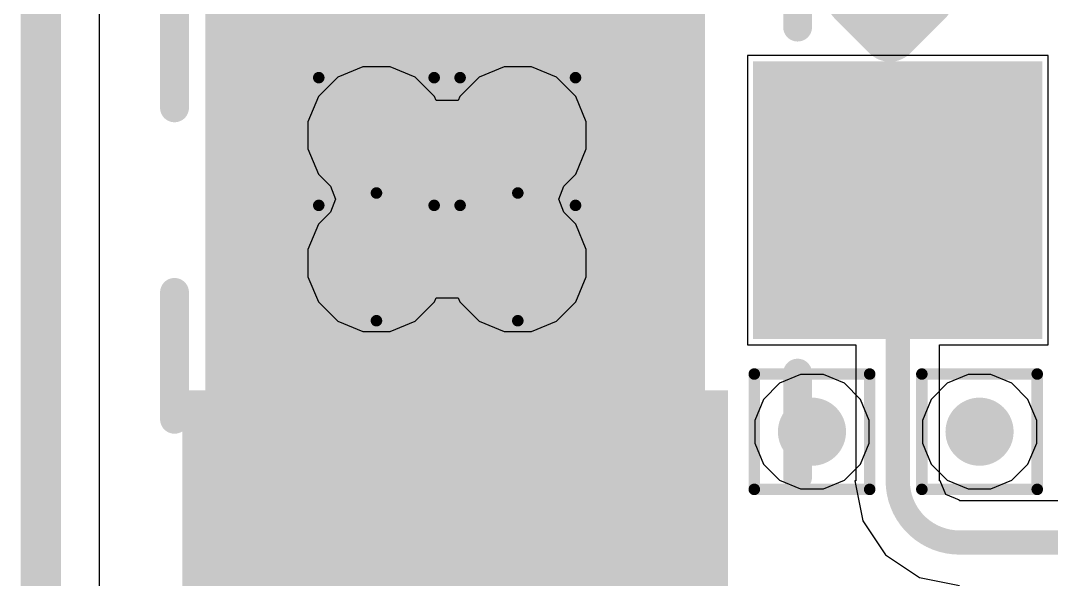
# Model space of a CAD drawing. Header units: inches. Extents: x -6 to 284, y -12 to 154.
# Drawn here: x 10.639 to 15.177, y 10.433 to 12.894 of the extents above; entities that cross this region are included whole.
import ezdxf

# ---------------------------------------------------------------- set-up
doc = ezdxf.new("R2010")
doc.units = ezdxf.units.IN
for name, color, linetype in [('Board Outline', 216, 'Continuous'), ('Bottom Layer', 5, 'Continuous'), ('Drill Drawing', 1, 'Continuous'), ('GND-1', 16, 'Continuous'), ('GND-2', 90, 'Continuous'), ('GND-3', 216, 'Continuous'), ('GND-4', 54, 'Continuous'), ('PWR-1', 156, 'Continuous'), ('PWR-2', 130, 'Continuous'), ('Signal L1', 76, 'Continuous'), ('Signal L2', 6, 'Continuous'), ('Top Layer', 1, 'Continuous'), ('Top Overlay', 2, 'Continuous'), ('Top Paste', 8, 'Continuous'), ('Top Solder', 216, 'Continuous'), ('Via Holes', 16, 'Continuous')]:
    doc.layers.add(name, color=color, linetype=linetype)

# ---------------------------------------------------------------- blocks, each defined once
blk = doc.blocks.new('U_FL_R_SMT_1_80___92')
at = {"layer": 'Top Layer'}
for points in [[(-2.01, 2.0742), (-0.94, 2.0742), (-0.94, -0.1258), (-2.01, -0.1258)], [(0.94, 2.0742), (2.01, 2.0742), (2.01, -0.1258), (0.94, -0.1258)], [(-0.51, -0.4392), (0.51, -0.4392), (0.51, -1.5092), (-0.51, -1.5092)]]:
    blk.add_hatch(color=1, dxfattribs=at).paths.add_polyline_path(points)
at = {"layer": 'Top Paste'}
for points in [[(-2.01, 2.0742), (-0.94, 2.0742), (-0.94, -0.1258), (-2.01, -0.1258)], [(0.94, 2.0742), (2.01, 2.0742), (2.01, -0.1258), (0.94, -0.1258)], [(-0.51, -0.4392), (0.51, -0.4392), (0.51, -1.5092), (-0.51, -1.5092)]]:
    blk.add_hatch(color=8, dxfattribs=at).paths.add_polyline_path(points)
at = {"layer": 'Top Solder'}
for points in [[(-2.1116, 2.1758), (-0.8384, 2.1758), (-0.8384, -0.2274), (-2.1116, -0.2274)], [(0.8384, 2.1758), (2.1116, 2.1758), (2.1116, -0.2274), (0.8384, -0.2274)], [(-0.6116, -0.3376), (0.6116, -0.3376), (0.6116, -1.6108), (-0.6116, -1.6108)]]:
    blk.add_hatch(color=216, dxfattribs=at).paths.add_polyline_path(points)
at = {"layer": 'Top Overlay'}
for points in [[(-0.9652, 2.2098, 0.127, 0.127, 0), (-0.4064, 2.2098, 0.127, 0.127, 0)], [(0.4064, 2.2098, 0.127, 0.127, 0), (0.9652, 2.2098, 0.127, 0.127, 0)], [(-1.2192, -0.5334, 0.127, 0.127, 0), (-0.762, -0.5334, 0.127, 0.127, 0)], [(1.2192, -0.5334, 0.127, 0.127, 0), (0.762, -0.5334, 0.127, 0.127, 0)], [(0.889, -0.7874, 0.254, 0.254, 0), (0.7366, -0.9398, 0.254, 0.254, 0)], [(0.889, -0.7874, 0.254, 0.254, 0), (0.889, -1.0922, 0.254, 0.254, 0)], [(0.7366, -0.9398, 0.254, 0.254, 0), (0.889, -1.0922, 0.254, 0.254, 0)]]:
    blk.add_lwpolyline(points, format="xyseb", dxfattribs=at)
for points in [[(-0.997, 2.2098, 0.0635, 0.0635, 1), (-0.9334, 2.2098, 0.0635, 0.0635, 1)], [(-0.4381, 2.2098, 0.0635, 0.0635, 1), (-0.3746, 2.2098, 0.0635, 0.0635, 1)], [(0.3747, 2.2098, 0.0635, 0.0635, 1), (0.4382, 2.2098, 0.0635, 0.0635, 1)], [(0.9335, 2.2098, 0.0635, 0.0635, 1), (0.997, 2.2098, 0.0635, 0.0635, 1)], [(-1.251, -0.5334, 0.0635, 0.0635, 1), (-1.1874, -0.5334, 0.0635, 0.0635, 1)], [(-0.7937, -0.5334, 0.0635, 0.0635, 1), (-0.7302, -0.5334, 0.0635, 0.0635, 1)], [(0.7303, -0.5334, 0.0635, 0.0635, 1), (0.7938, -0.5334, 0.0635, 0.0635, 1)], [(1.1875, -0.5334, 0.0635, 0.0635, 1), (1.251, -0.5334, 0.0635, 0.0635, 1)], [(0.8255, -0.7874, 0.127, 0.127, 1), (0.9525, -0.7874, 0.127, 0.127, 1)], [(0.8255, -0.7874, 0.127, 0.127, 1), (0.9525, -0.7874, 0.127, 0.127, 1)], [(0.6731, -0.9398, 0.127, 0.127, 1), (0.8001, -0.9398, 0.127, 0.127, 1)], [(0.6731, -0.9398, 0.127, 0.127, 1), (0.8001, -0.9398, 0.127, 0.127, 1)], [(0.8255, -1.0922, 0.127, 0.127, 1), (0.9525, -1.0922, 0.127, 0.127, 1)], [(0.8255, -1.0922, 0.127, 0.127, 1), (0.9525, -1.0922, 0.127, 0.127, 1)]]:
    blk.add_lwpolyline(points, format="xyseb", close=True, dxfattribs=at)

msp = doc.modelspace()

# ---------------------------------------------------------------- hatches: boundary and pattern name
at = {"layer": 'Bottom Layer'}
h = msp.add_hatch(color=5, dxfattribs=at)
edge = h.paths.add_edge_path()
edge.add_arc((12.2056, 12.3885), 0.2, 0, 360)
h = msp.add_hatch(color=5, dxfattribs=at)
edge = h.paths.add_edge_path()
edge.add_arc((12.8279, 12.3885), 0.2, 0, 360)
h = msp.add_hatch(color=5, dxfattribs=at)
edge = h.paths.add_edge_path()
edge.add_arc((12.2056, 11.826), 0.2, 0, 360)
h = msp.add_hatch(color=5, dxfattribs=at)
edge = h.paths.add_edge_path()
edge.add_arc((12.8279, 11.826), 0.2, 0, 360)
h = msp.add_hatch(color=5, dxfattribs=at)
edge = h.paths.add_edge_path()
edge.add_arc((14.123, 11.0832), 0.15, 0, 360)
h = msp.add_hatch(color=5, dxfattribs=at)
edge = h.paths.add_edge_path()
edge.add_arc((14.8607, 11.0832), 0.15, 0, 360)
at = {"layer": 'GND-1'}
h = msp.add_hatch(color=16, dxfattribs=at)
edge = h.paths.add_edge_path()
edge.add_arc((12.2056, 12.3885), 0.2, 0, 360)
h = msp.add_hatch(color=16, dxfattribs=at)
edge = h.paths.add_edge_path()
edge.add_arc((12.8279, 12.3885), 0.2, 0, 360)
h = msp.add_hatch(color=16, dxfattribs=at)
edge = h.paths.add_edge_path()
edge.add_arc((12.2056, 11.826), 0.2, 0, 360)
h = msp.add_hatch(color=16, dxfattribs=at)
edge = h.paths.add_edge_path()
edge.add_arc((12.8279, 11.826), 0.2, 0, 360)
h = msp.add_hatch(color=16, dxfattribs=at)
edge = h.paths.add_edge_path()
edge.add_arc((14.123, 11.0832), 0.15, 0, 360)
h = msp.add_hatch(color=16, dxfattribs=at)
edge = h.paths.add_edge_path()
edge.add_arc((14.8607, 11.0832), 0.15, 0, 360)
at = {"layer": 'GND-2'}
h = msp.add_hatch(color=90, dxfattribs=at)
edge = h.paths.add_edge_path()
edge.add_arc((12.2056, 12.3885), 0.2, 0, 360)
h = msp.add_hatch(color=90, dxfattribs=at)
edge = h.paths.add_edge_path()
edge.add_arc((12.8279, 12.3885), 0.2, 0, 360)
h = msp.add_hatch(color=90, dxfattribs=at)
edge = h.paths.add_edge_path()
edge.add_arc((12.2056, 11.826), 0.2, 0, 360)
h = msp.add_hatch(color=90, dxfattribs=at)
edge = h.paths.add_edge_path()
edge.add_arc((12.8279, 11.826), 0.2, 0, 360)
h = msp.add_hatch(color=90, dxfattribs=at)
edge = h.paths.add_edge_path()
edge.add_arc((14.123, 11.0832), 0.15, 0, 360)
h = msp.add_hatch(color=90, dxfattribs=at)
edge = h.paths.add_edge_path()
edge.add_arc((14.8607, 11.0832), 0.15, 0, 360)
at = {"layer": 'GND-3'}
h = msp.add_hatch(color=216, dxfattribs=at)
edge = h.paths.add_edge_path()
edge.add_arc((12.2056, 12.3885), 0.2, 0, 360)
h = msp.add_hatch(color=216, dxfattribs=at)
edge = h.paths.add_edge_path()
edge.add_arc((12.8279, 12.3885), 0.2, 0, 360)
h = msp.add_hatch(color=216, dxfattribs=at)
edge = h.paths.add_edge_path()
edge.add_arc((12.2056, 11.826), 0.2, 0, 360)
h = msp.add_hatch(color=216, dxfattribs=at)
edge = h.paths.add_edge_path()
edge.add_arc((12.8279, 11.826), 0.2, 0, 360)
h = msp.add_hatch(color=216, dxfattribs=at)
edge = h.paths.add_edge_path()
edge.add_arc((14.123, 11.0832), 0.15, 0, 360)
h = msp.add_hatch(color=216, dxfattribs=at)
edge = h.paths.add_edge_path()
edge.add_arc((14.8607, 11.0832), 0.15, 0, 360)
at = {"layer": 'GND-4'}
h = msp.add_hatch(color=54, dxfattribs=at)
edge = h.paths.add_edge_path()
edge.add_arc((12.2056, 12.3885), 0.2, 0, 360)
h = msp.add_hatch(color=54, dxfattribs=at)
edge = h.paths.add_edge_path()
edge.add_arc((12.8279, 12.3885), 0.2, 0, 360)
h = msp.add_hatch(color=54, dxfattribs=at)
edge = h.paths.add_edge_path()
edge.add_arc((12.2056, 11.826), 0.2, 0, 360)
h = msp.add_hatch(color=54, dxfattribs=at)
edge = h.paths.add_edge_path()
edge.add_arc((12.8279, 11.826), 0.2, 0, 360)
h = msp.add_hatch(color=54, dxfattribs=at)
edge = h.paths.add_edge_path()
edge.add_arc((14.123, 11.0832), 0.15, 0, 360)
h = msp.add_hatch(color=54, dxfattribs=at)
edge = h.paths.add_edge_path()
edge.add_arc((14.8607, 11.0832), 0.15, 0, 360)
at = {"layer": 'PWR-1'}
h = msp.add_hatch(color=156, dxfattribs=at)
edge = h.paths.add_edge_path()
edge.add_arc((12.2056, 12.3885), 0.2, 0, 360)
h = msp.add_hatch(color=156, dxfattribs=at)
edge = h.paths.add_edge_path()
edge.add_arc((12.8279, 12.3885), 0.2, 0, 360)
h = msp.add_hatch(color=156, dxfattribs=at)
edge = h.paths.add_edge_path()
edge.add_arc((12.2056, 11.826), 0.2, 0, 360)
h = msp.add_hatch(color=156, dxfattribs=at)
edge = h.paths.add_edge_path()
edge.add_arc((12.8279, 11.826), 0.2, 0, 360)
h = msp.add_hatch(color=156, dxfattribs=at)
edge = h.paths.add_edge_path()
edge.add_arc((14.123, 11.0832), 0.15, 0, 360)
h = msp.add_hatch(color=156, dxfattribs=at)
edge = h.paths.add_edge_path()
edge.add_arc((14.8607, 11.0832), 0.15, 0, 360)
at = {"layer": 'PWR-2'}
h = msp.add_hatch(color=130, dxfattribs=at)
edge = h.paths.add_edge_path()
edge.add_arc((12.2056, 12.3885), 0.2, 0, 360)
h = msp.add_hatch(color=130, dxfattribs=at)
edge = h.paths.add_edge_path()
edge.add_arc((12.8279, 12.3885), 0.2, 0, 360)
h = msp.add_hatch(color=130, dxfattribs=at)
edge = h.paths.add_edge_path()
edge.add_arc((12.2056, 11.826), 0.2, 0, 360)
h = msp.add_hatch(color=130, dxfattribs=at)
edge = h.paths.add_edge_path()
edge.add_arc((12.8279, 11.826), 0.2, 0, 360)
h = msp.add_hatch(color=130, dxfattribs=at)
edge = h.paths.add_edge_path()
edge.add_arc((14.123, 11.0832), 0.15, 0, 360)
h = msp.add_hatch(color=130, dxfattribs=at)
edge = h.paths.add_edge_path()
edge.add_arc((14.8607, 11.0832), 0.15, 0, 360)
at = {"layer": 'Signal L1'}
h = msp.add_hatch(color=76, dxfattribs=at)
edge = h.paths.add_edge_path()
edge.add_arc((12.2056, 12.3885), 0.2, 0, 360)
h = msp.add_hatch(color=76, dxfattribs=at)
edge = h.paths.add_edge_path()
edge.add_arc((12.8279, 12.3885), 0.2, 0, 360)
h = msp.add_hatch(color=76, dxfattribs=at)
edge = h.paths.add_edge_path()
edge.add_arc((12.2056, 11.826), 0.2, 0, 360)
h = msp.add_hatch(color=76, dxfattribs=at)
edge = h.paths.add_edge_path()
edge.add_arc((12.8279, 11.826), 0.2, 0, 360)
h = msp.add_hatch(color=76, dxfattribs=at)
edge = h.paths.add_edge_path()
edge.add_arc((14.123, 11.0832), 0.15, 0, 360)
h = msp.add_hatch(color=76, dxfattribs=at)
edge = h.paths.add_edge_path()
edge.add_arc((14.8607, 11.0832), 0.15, 0, 360)
at = {"layer": 'Signal L2'}
h = msp.add_hatch(color=6, dxfattribs=at)
edge = h.paths.add_edge_path()
edge.add_arc((12.2056, 12.3885), 0.2, 0, 360)
h = msp.add_hatch(color=6, dxfattribs=at)
edge = h.paths.add_edge_path()
edge.add_arc((12.8279, 12.3885), 0.2, 0, 360)
h = msp.add_hatch(color=6, dxfattribs=at)
edge = h.paths.add_edge_path()
edge.add_arc((12.2056, 11.826), 0.2, 0, 360)
h = msp.add_hatch(color=6, dxfattribs=at)
edge = h.paths.add_edge_path()
edge.add_arc((12.8279, 11.826), 0.2, 0, 360)
h = msp.add_hatch(color=6, dxfattribs=at)
edge = h.paths.add_edge_path()
edge.add_arc((14.123, 11.0832), 0.15, 0, 360)
h = msp.add_hatch(color=6, dxfattribs=at)
edge = h.paths.add_edge_path()
edge.add_arc((14.8607, 11.0832), 0.15, 0, 360)
at = {"layer": 'Top Layer'}
msp.add_hatch(color=1, dxfattribs=at).paths.add_polyline_path([(11.4521, 7.7051), (13.6521, 7.7051), (13.6521, 19.7543), (11.4521, 19.7543)])
h = msp.add_hatch(color=1, dxfattribs=at)
edge = h.paths.add_edge_path()
edge.add_arc((12.2056, 12.3885), 0.2, 0, 360)
h = msp.add_hatch(color=1, dxfattribs=at)
edge = h.paths.add_edge_path()
edge.add_arc((12.8279, 12.3885), 0.2, 0, 360)
h = msp.add_hatch(color=1, dxfattribs=at)
edge = h.paths.add_edge_path()
edge.add_arc((12.2056, 11.826), 0.2, 0, 360)
h = msp.add_hatch(color=1, dxfattribs=at)
edge = h.paths.add_edge_path()
edge.add_arc((12.8279, 11.826), 0.2, 0, 360)
h = msp.add_hatch(color=1, dxfattribs=at)
edge = h.paths.add_edge_path()
edge.add_arc((14.123, 11.0832), 0.15, 0, 360)
h = msp.add_hatch(color=1, dxfattribs=at)
edge = h.paths.add_edge_path()
edge.add_arc((14.8607, 11.0832), 0.15, 0, 360)
at = {"layer": 'Via Holes'}
h = msp.add_hatch(color=7, dxfattribs=at)
edge = h.paths.add_edge_path()
edge.add_arc((12.2056, 12.3885), 0.1, 0, 360)
h = msp.add_hatch(color=7, dxfattribs=at)
edge = h.paths.add_edge_path()
edge.add_arc((12.8279, 12.3885), 0.1, 0, 360)
h = msp.add_hatch(color=7, dxfattribs=at)
edge = h.paths.add_edge_path()
edge.add_arc((12.2056, 11.826), 0.1, 0, 360)
h = msp.add_hatch(color=7, dxfattribs=at)
edge = h.paths.add_edge_path()
edge.add_arc((12.8279, 11.826), 0.1, 0, 360)
h = msp.add_hatch(color=7, dxfattribs=at)
edge = h.paths.add_edge_path()
edge.add_arc((14.123, 11.0832), 0.075, 0, 360)
h = msp.add_hatch(color=7, dxfattribs=at)
edge = h.paths.add_edge_path()
edge.add_arc((14.8607, 11.0832), 0.075, 0, 360)

# ---------------------------------------------------------------- linework, layer by layer
at = {"layer": 'Board Outline'}
msp.add_lwpolyline([(10.7278, -10.3315, 0.1778, 0.1778, 0), (10.7278, 19.0513, 0.1778, 0.1778, 0)], format="xyseb", dxfattribs=at)
at = {"layer": 'Bottom Layer'}
msp.add_line((10.9868, -10.3315), (10.9868, 19.0513), dxfattribs=at)
at = {"layer": 'Drill Drawing'}
for points in [[(11.9516, 12.6425, 0.0508, 0.0508, 0), (12.4596, 12.6425, 0.0508, 0.0508, 0)], [(11.9516, 12.6425, 0.0508, 0.0508, 0), (12.2056, 12.1345, 0.0508, 0.0508, 0)], [(12.2056, 12.1345, 0.0508, 0.0508, 0), (12.4596, 12.6425, 0.0508, 0.0508, 0)], [(12.5739, 12.6425, 0.0508, 0.0508, 0), (13.0819, 12.6425, 0.0508, 0.0508, 0)], [(12.5739, 12.6425, 0.0508, 0.0508, 0), (12.8279, 12.1345, 0.0508, 0.0508, 0)], [(12.8279, 12.1345, 0.0508, 0.0508, 0), (13.0819, 12.6425, 0.0508, 0.0508, 0)], [(11.9516, 12.08, 0.0508, 0.0508, 0), (12.4596, 12.08, 0.0508, 0.0508, 0)], [(11.9516, 12.08, 0.0508, 0.0508, 0), (12.2056, 11.572, 0.0508, 0.0508, 0)], [(12.2056, 11.572, 0.0508, 0.0508, 0), (12.4596, 12.08, 0.0508, 0.0508, 0)], [(12.5739, 12.08, 0.0508, 0.0508, 0), (13.0819, 12.08, 0.0508, 0.0508, 0)], [(12.5739, 12.08, 0.0508, 0.0508, 0), (12.8279, 11.572, 0.0508, 0.0508, 0)], [(12.8279, 11.572, 0.0508, 0.0508, 0), (13.0819, 12.08, 0.0508, 0.0508, 0)], [(13.869, 11.3372, 0.0508, 0.0508, 0), (14.377, 11.3372, 0.0508, 0.0508, 0)], [(13.869, 10.8292, 0.0508, 0.0508, 0), (13.869, 11.3372, 0.0508, 0.0508, 0)], [(14.377, 10.8292, 0.0508, 0.0508, 0), (14.377, 11.3372, 0.0508, 0.0508, 0)], [(14.6067, 11.3372, 0.0508, 0.0508, 0), (15.1147, 11.3372, 0.0508, 0.0508, 0)], [(14.6067, 10.8292, 0.0508, 0.0508, 0), (14.6067, 11.3372, 0.0508, 0.0508, 0)], [(15.1147, 10.8292, 0.0508, 0.0508, 0), (15.1147, 11.3372, 0.0508, 0.0508, 0)], [(13.869, 10.8292, 0.0508, 0.0508, 0), (14.377, 10.8292, 0.0508, 0.0508, 0)], [(14.6067, 10.8292, 0.0508, 0.0508, 0), (15.1147, 10.8292, 0.0508, 0.0508, 0)]]:
    msp.add_lwpolyline(points, format="xyseb", dxfattribs=at)
for points in [[(11.9389, 12.6425, 0.0254, 0.0254, 1), (11.9643, 12.6425, 0.0254, 0.0254, 1)], [(11.9389, 12.6425, 0.0254, 0.0254, 1), (11.9643, 12.6425, 0.0254, 0.0254, 1)], [(12.4469, 12.6425, 0.0254, 0.0254, 1), (12.4723, 12.6425, 0.0254, 0.0254, 1)], [(12.4469, 12.6425, 0.0254, 0.0254, 1), (12.4723, 12.6425, 0.0254, 0.0254, 1)], [(12.5612, 12.6425, 0.0254, 0.0254, 1), (12.5866, 12.6425, 0.0254, 0.0254, 1)], [(12.5612, 12.6425, 0.0254, 0.0254, 1), (12.5866, 12.6425, 0.0254, 0.0254, 1)], [(13.0692, 12.6425, 0.0254, 0.0254, 1), (13.0946, 12.6425, 0.0254, 0.0254, 1)], [(13.0692, 12.6425, 0.0254, 0.0254, 1), (13.0946, 12.6425, 0.0254, 0.0254, 1)], [(12.1929, 12.1345, 0.0254, 0.0254, 1), (12.2183, 12.1345, 0.0254, 0.0254, 1)], [(12.1929, 12.1345, 0.0254, 0.0254, 1), (12.2183, 12.1345, 0.0254, 0.0254, 1)], [(12.8152, 12.1345, 0.0254, 0.0254, 1), (12.8406, 12.1345, 0.0254, 0.0254, 1)], [(12.8152, 12.1345, 0.0254, 0.0254, 1), (12.8406, 12.1345, 0.0254, 0.0254, 1)], [(11.9389, 12.08, 0.0254, 0.0254, 1), (11.9643, 12.08, 0.0254, 0.0254, 1)], [(11.9389, 12.08, 0.0254, 0.0254, 1), (11.9643, 12.08, 0.0254, 0.0254, 1)], [(12.4469, 12.08, 0.0254, 0.0254, 1), (12.4723, 12.08, 0.0254, 0.0254, 1)], [(12.4469, 12.08, 0.0254, 0.0254, 1), (12.4723, 12.08, 0.0254, 0.0254, 1)], [(12.5612, 12.08, 0.0254, 0.0254, 1), (12.5866, 12.08, 0.0254, 0.0254, 1)], [(12.5612, 12.08, 0.0254, 0.0254, 1), (12.5866, 12.08, 0.0254, 0.0254, 1)], [(13.0692, 12.08, 0.0254, 0.0254, 1), (13.0946, 12.08, 0.0254, 0.0254, 1)], [(13.0692, 12.08, 0.0254, 0.0254, 1), (13.0946, 12.08, 0.0254, 0.0254, 1)], [(12.1929, 11.572, 0.0254, 0.0254, 1), (12.2183, 11.572, 0.0254, 0.0254, 1)], [(12.1929, 11.572, 0.0254, 0.0254, 1), (12.2183, 11.572, 0.0254, 0.0254, 1)], [(12.8152, 11.572, 0.0254, 0.0254, 1), (12.8406, 11.572, 0.0254, 0.0254, 1)], [(12.8152, 11.572, 0.0254, 0.0254, 1), (12.8406, 11.572, 0.0254, 0.0254, 1)], [(13.8563, 11.3372, 0.0254, 0.0254, 1), (13.8817, 11.3372, 0.0254, 0.0254, 1)], [(13.8563, 11.3372, 0.0254, 0.0254, 1), (13.8817, 11.3372, 0.0254, 0.0254, 1)], [(14.3643, 11.3372, 0.0254, 0.0254, 1), (14.3897, 11.3372, 0.0254, 0.0254, 1)], [(14.3643, 11.3372, 0.0254, 0.0254, 1), (14.3897, 11.3372, 0.0254, 0.0254, 1)], [(14.594, 11.3372, 0.0254, 0.0254, 1), (14.6194, 11.3372, 0.0254, 0.0254, 1)], [(14.594, 11.3372, 0.0254, 0.0254, 1), (14.6194, 11.3372, 0.0254, 0.0254, 1)], [(15.102, 11.3372, 0.0254, 0.0254, 1), (15.1274, 11.3372, 0.0254, 0.0254, 1)], [(15.102, 11.3372, 0.0254, 0.0254, 1), (15.1274, 11.3372, 0.0254, 0.0254, 1)], [(13.8563, 10.8292, 0.0254, 0.0254, 1), (13.8817, 10.8292, 0.0254, 0.0254, 1)], [(13.8563, 10.8292, 0.0254, 0.0254, 1), (13.8817, 10.8292, 0.0254, 0.0254, 1)], [(14.3643, 10.8292, 0.0254, 0.0254, 1), (14.3897, 10.8292, 0.0254, 0.0254, 1)], [(14.3643, 10.8292, 0.0254, 0.0254, 1), (14.3897, 10.8292, 0.0254, 0.0254, 1)], [(14.594, 10.8292, 0.0254, 0.0254, 1), (14.6194, 10.8292, 0.0254, 0.0254, 1)], [(14.594, 10.8292, 0.0254, 0.0254, 1), (14.6194, 10.8292, 0.0254, 0.0254, 1)], [(15.102, 10.8292, 0.0254, 0.0254, 1), (15.1274, 10.8292, 0.0254, 0.0254, 1)], [(15.102, 10.8292, 0.0254, 0.0254, 1), (15.1274, 10.8292, 0.0254, 0.0254, 1)]]:
    msp.add_lwpolyline(points, format="xyseb", close=True, dxfattribs=at)
at = {"layer": 'GND-1'}
msp.add_line((10.9868, -10.3315), (10.9868, 19.0513), dxfattribs=at)
at = {"layer": 'GND-2'}
msp.add_line((10.9868, -10.3315), (10.9868, 19.0513), dxfattribs=at)
at = {"layer": 'GND-3'}
msp.add_line((10.9868, -10.3315), (10.9868, 19.0513), dxfattribs=at)
at = {"layer": 'GND-4'}
msp.add_line((10.9868, -10.3315), (10.9868, 19.0513), dxfattribs=at)
at = {"layer": 'PWR-1'}
for p, q in [((10.9868, -2.2101), (10.9868, 19.0513)), ((12.1456, 12.6901), (12.0348, 12.6442)), ((12.2656, 12.6901), (12.1456, 12.6901)), ((12.3765, 12.6442), (12.2656, 12.6901)), ((12.7679, 12.6901), (12.6571, 12.6442)), ((12.8879, 12.6901), (12.7679, 12.6901)), ((12.9988, 12.6442), (12.8879, 12.6901)), ((12.0348, 12.6442), (11.9499, 12.5593)), ((12.4613, 12.5593), (12.3765, 12.6442)), ((12.6571, 12.6442), (12.5722, 12.5593)), ((13.0836, 12.5593), (12.9988, 12.6442)), ((11.9499, 12.5593), (11.904, 12.4485)), ((12.4686, 12.5416), (12.4613, 12.5593)), ((12.5649, 12.5416), (12.4686, 12.5416)), ((12.5722, 12.5593), (12.5649, 12.5416)), ((13.1295, 12.4485), (13.0836, 12.5593)), ((11.904, 12.4485), (11.904, 12.3285)), ((13.1295, 12.3285), (13.1295, 12.4485)), ((11.904, 12.3285), (11.9499, 12.2176)), ((13.0836, 12.2176), (13.1295, 12.3285)), ((11.9499, 12.2176), (12.0029, 12.1647)), ((13.0306, 12.1647), (13.0836, 12.2176)), ((12.0029, 12.1647), (12.0249, 12.1072)), ((13.0086, 12.1072), (13.0306, 12.1647)), ((12.0249, 12.1072), (12.0029, 12.0498)), ((13.0306, 12.0498), (13.0086, 12.1072)), ((12.0029, 12.0498), (11.9499, 11.9968)), ((13.0836, 11.9968), (13.0306, 12.0498)), ((11.9499, 11.9968), (11.904, 11.886)), ((13.1295, 11.886), (13.0836, 11.9968)), ((11.904, 11.886), (11.904, 11.766)), ((13.1295, 11.766), (13.1295, 11.886)), ((11.904, 11.766), (11.9499, 11.6551)), ((13.0836, 11.6551), (13.1295, 11.766)), ((12.4613, 11.6551), (12.4686, 11.6729)), ((12.4686, 11.6729), (12.5649, 11.6729)), ((12.5649, 11.6729), (12.5722, 11.6551)), ((11.9499, 11.6551), (12.0348, 11.5703)), ((12.3765, 11.5703), (12.4613, 11.6551)), ((12.5722, 11.6551), (12.6571, 11.5703)), ((12.9988, 11.5703), (13.0836, 11.6551)), ((12.0348, 11.5703), (12.1456, 11.5244)), ((12.2656, 11.5244), (12.3765, 11.5703)), ((12.6571, 11.5703), (12.7679, 11.5244)), ((12.8879, 11.5244), (12.9988, 11.5703)), ((12.1456, 11.5244), (12.2656, 11.5244)), ((12.7679, 11.5244), (12.8879, 11.5244)), ((14.073, 11.3348), (13.9805, 11.2965)), ((14.173, 11.3348), (14.073, 11.3348)), ((14.2655, 11.2965), (14.173, 11.3348)), ((14.8107, 11.3348), (14.7182, 11.2965)), ((14.9107, 11.3348), (14.8107, 11.3348)), ((15.0032, 11.2965), (14.9107, 11.3348)), ((13.9805, 11.2965), (13.9097, 11.2257)), ((14.3363, 11.2257), (14.2655, 11.2965)), ((14.7182, 11.2965), (14.6474, 11.2257)), ((15.074, 11.2257), (15.0032, 11.2965)), ((13.9097, 11.2257), (13.8714, 11.1332)), ((14.3746, 11.1332), (14.3363, 11.2257)), ((14.6474, 11.2257), (14.6091, 11.1332)), ((15.1123, 11.1332), (15.074, 11.2257)), ((13.8714, 11.1332), (13.8714, 11.0331)), ((14.3746, 11.0331), (14.3746, 11.1332)), ((14.6091, 11.1332), (14.6091, 11.0331)), ((15.1123, 11.0331), (15.1123, 11.1332)), ((13.8714, 11.0331), (13.9097, 10.9407)), ((14.3363, 10.9407), (14.3746, 11.0331)), ((14.6091, 11.0331), (14.6474, 10.9407)), ((15.074, 10.9407), (15.1123, 11.0331)), ((13.9097, 10.9407), (13.9805, 10.8699)), ((14.2655, 10.8699), (14.3363, 10.9407)), ((14.6474, 10.9407), (14.7182, 10.8699)), ((15.0032, 10.8699), (15.074, 10.9407)), ((13.9805, 10.8699), (14.073, 10.8316)), ((14.173, 10.8316), (14.2655, 10.8699)), ((14.7182, 10.8699), (14.8107, 10.8316)), ((14.9107, 10.8316), (15.0032, 10.8699)), ((14.073, 10.8316), (14.173, 10.8316)), ((14.8107, 10.8316), (14.9107, 10.8316))]:
    msp.add_line(p, q, dxfattribs=at)
at = {"layer": 'PWR-2'}
for p, q in [((10.9868, -2.1438), (10.9868, 19.0513)), ((12.1456, 12.6901), (12.0348, 12.6442)), ((12.2656, 12.6901), (12.1456, 12.6901)), ((12.3765, 12.6442), (12.2656, 12.6901)), ((12.7679, 12.6901), (12.6571, 12.6442)), ((12.8879, 12.6901), (12.7679, 12.6901)), ((12.9988, 12.6442), (12.8879, 12.6901)), ((12.0348, 12.6442), (11.9499, 12.5593)), ((12.4613, 12.5593), (12.3765, 12.6442)), ((12.6571, 12.6442), (12.5722, 12.5593)), ((13.0836, 12.5593), (12.9988, 12.6442)), ((11.9499, 12.5593), (11.904, 12.4485)), ((12.4686, 12.5416), (12.4613, 12.5593)), ((12.5649, 12.5416), (12.4686, 12.5416)), ((12.5722, 12.5593), (12.5649, 12.5416)), ((13.1295, 12.4485), (13.0836, 12.5593)), ((11.904, 12.4485), (11.904, 12.3285)), ((13.1295, 12.3285), (13.1295, 12.4485)), ((11.904, 12.3285), (11.9499, 12.2176)), ((13.0836, 12.2176), (13.1295, 12.3285)), ((11.9499, 12.2176), (12.0029, 12.1647)), ((13.0306, 12.1647), (13.0836, 12.2176)), ((12.0029, 12.1647), (12.0249, 12.1072)), ((13.0086, 12.1072), (13.0306, 12.1647)), ((12.0249, 12.1072), (12.0029, 12.0498)), ((13.0306, 12.0498), (13.0086, 12.1072)), ((12.0029, 12.0498), (11.9499, 11.9968)), ((13.0836, 11.9968), (13.0306, 12.0498)), ((11.9499, 11.9968), (11.904, 11.886)), ((13.1295, 11.886), (13.0836, 11.9968)), ((11.904, 11.886), (11.904, 11.766)), ((13.1295, 11.766), (13.1295, 11.886)), ((11.904, 11.766), (11.9499, 11.6551)), ((13.0836, 11.6551), (13.1295, 11.766)), ((12.4613, 11.6551), (12.4686, 11.6729)), ((12.4686, 11.6729), (12.5649, 11.6729)), ((12.5649, 11.6729), (12.5722, 11.6551)), ((11.9499, 11.6551), (12.0348, 11.5703)), ((12.3765, 11.5703), (12.4613, 11.6551)), ((12.5722, 11.6551), (12.6571, 11.5703)), ((12.9988, 11.5703), (13.0836, 11.6551)), ((12.0348, 11.5703), (12.1456, 11.5244)), ((12.2656, 11.5244), (12.3765, 11.5703)), ((12.6571, 11.5703), (12.7679, 11.5244)), ((12.8879, 11.5244), (12.9988, 11.5703)), ((12.1456, 11.5244), (12.2656, 11.5244)), ((12.7679, 11.5244), (12.8879, 11.5244)), ((14.073, 11.3348), (13.9805, 11.2965)), ((14.173, 11.3348), (14.073, 11.3348)), ((14.2655, 11.2965), (14.173, 11.3348)), ((14.8107, 11.3348), (14.7182, 11.2965)), ((14.9107, 11.3348), (14.8107, 11.3348)), ((15.0032, 11.2965), (14.9107, 11.3348)), ((13.9805, 11.2965), (13.9097, 11.2257)), ((14.3363, 11.2257), (14.2655, 11.2965)), ((14.7182, 11.2965), (14.6474, 11.2257)), ((15.074, 11.2257), (15.0032, 11.2965)), ((13.9097, 11.2257), (13.8714, 11.1332)), ((14.3746, 11.1332), (14.3363, 11.2257)), ((14.6474, 11.2257), (14.6091, 11.1332)), ((15.1123, 11.1332), (15.074, 11.2257)), ((13.8714, 11.1332), (13.8714, 11.0331)), ((14.3746, 11.0331), (14.3746, 11.1332)), ((14.6091, 11.1332), (14.6091, 11.0331)), ((15.1123, 11.0331), (15.1123, 11.1332)), ((13.8714, 11.0331), (13.9097, 10.9407)), ((14.3363, 10.9407), (14.3746, 11.0331)), ((14.6091, 11.0331), (14.6474, 10.9407)), ((15.074, 10.9407), (15.1123, 11.0331)), ((13.9097, 10.9407), (13.9805, 10.8699)), ((14.2655, 10.8699), (14.3363, 10.9407)), ((14.6474, 10.9407), (14.7182, 10.8699)), ((15.0032, 10.8699), (15.074, 10.9407)), ((13.9805, 10.8699), (14.073, 10.8316)), ((14.173, 10.8316), (14.2655, 10.8699)), ((14.7182, 10.8699), (14.8107, 10.8316)), ((14.9107, 10.8316), (15.0032, 10.8699)), ((14.073, 10.8316), (14.173, 10.8316)), ((14.8107, 10.8316), (14.9107, 10.8316))]:
    msp.add_line(p, q, dxfattribs=at)
at = {"layer": 'Signal L1'}
msp.add_line((10.9868, -10.3315), (10.9868, 19.0513), dxfattribs=at)
at = {"layer": 'Signal L2'}
msp.add_line((10.9868, -10.3315), (10.9868, 19.0513), dxfattribs=at)
at = {"layer": 'Top Layer'}
for p, q in [((10.9868, 5.9721), (10.9868, 19.0513)), ((15.1625, 12.7401), (13.8385, 12.7401)), ((13.8385, 12.7401), (13.8385, 11.4661)), ((15.1625, 11.4661), (15.1625, 12.7401)), ((13.8385, 11.4661), (14.3166, 11.4661)), ((14.3166, 11.4661), (14.3166, 10.8671)), ((14.6843, 10.8671), (14.6843, 11.4661)), ((14.6843, 11.4661), (15.1625, 11.4661)), ((14.3166, 10.8671), (14.3113, 10.8671)), ((14.3113, 10.8671), (14.3464, 10.6906)), ((14.687, 10.8671), (14.6843, 10.8671)), ((14.712, 10.8066), (14.687, 10.8671)), ((14.7725, 10.7816), (14.712, 10.8066)), ((14.7725, 10.7789), (14.7725, 10.7816)), ((15.6563, 10.7789), (14.7725, 10.7789)), ((14.3464, 10.6906), (14.4464, 10.541)), ((14.4464, 10.541), (14.596, 10.441)), ((14.596, 10.441), (14.7725, 10.4059))]:
    msp.add_line(p, q, dxfattribs=at)
for points in [[(14.5005, 10.8671, 0.1067, 0.1067, 0), (14.5005, 12.1031, 0.1067, 0.1067, 0)], [(14.7725, 10.5951, 0.1067, 0.1067, -0.414214), (14.5005, 10.8671, 0.1067, 0.1067, 0)], [(14.7725, 10.5951, 0.1067, 0.1067, 0), (15.9841, 10.5951, 0.1067, 0.1067, 0)]]:
    msp.add_lwpolyline(points, format="xyseb", dxfattribs=at)
for points in [[(14.4738, 12.1031, 0.0533, 0.0533, 1), (14.5271, 12.1031, 0.0533, 0.0533, 1)], [(14.4738, 10.8671, 0.0533, 0.0533, 1), (14.5271, 10.8671, 0.0533, 0.0533, 1)], [(14.4738, 10.8671, 0.0533, 0.0533, 1), (14.5271, 10.8671, 0.0533, 0.0533, 1)], [(14.7458, 10.5951, 0.0533, 0.0533, 1), (14.7992, 10.5951, 0.0533, 0.0533, 1)], [(14.7458, 10.5951, 0.0533, 0.0533, 1), (14.7992, 10.5951, 0.0533, 0.0533, 1)]]:
    msp.add_lwpolyline(points, format="xyseb", close=True, dxfattribs=at)

# ---------------------------------------------------------------- block references
at = {"rotation": 90}
msp.add_blockref('U_FL_R_SMT_1_80___92', (13.5263, 12.1031), dxfattribs=at)

doc.saveas('drawing.dxf')
